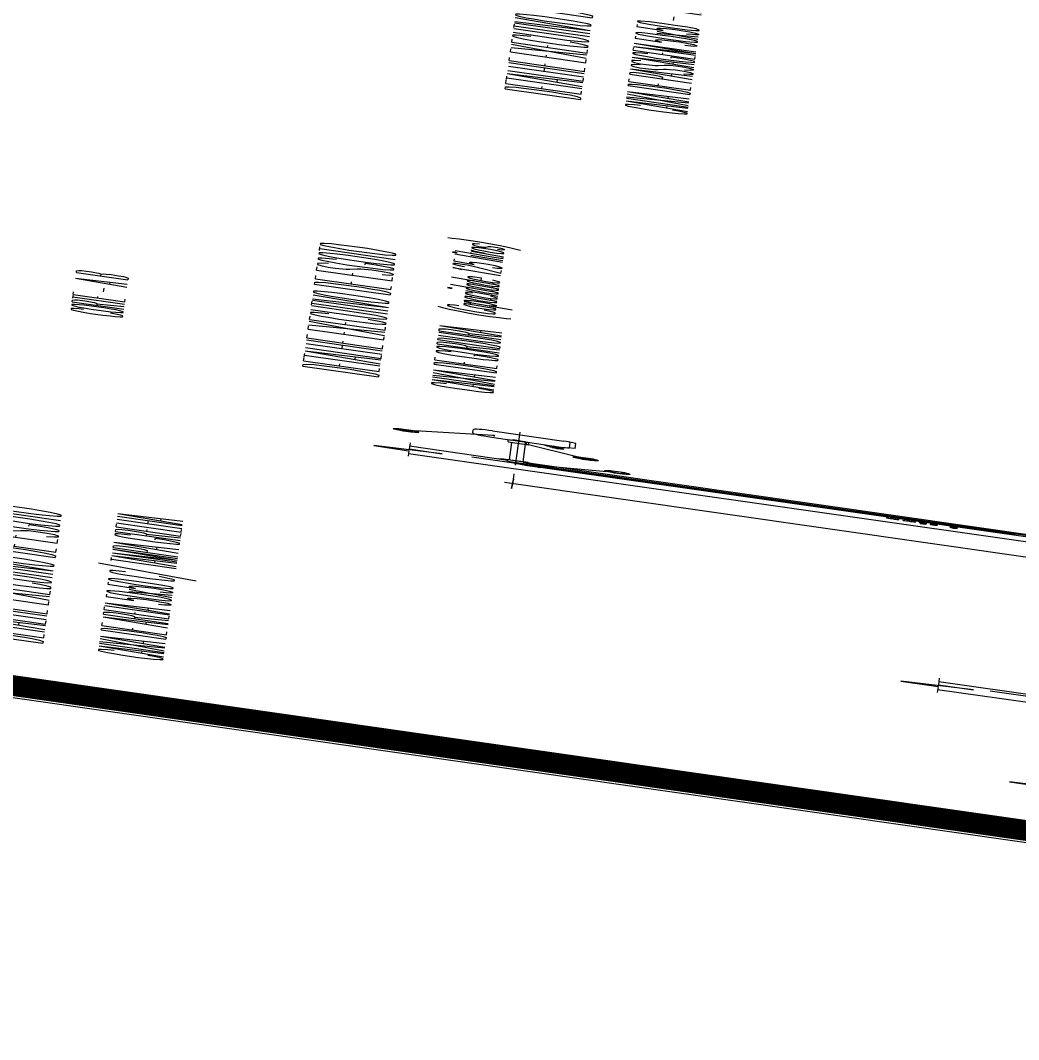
# Model space of a CAD drawing. Header units: millimetres. Extents: x -361192058 to 101130107379, y -14071650034 to 19218552450.
# Drawn here: x -133858.8 to -133573.5, y 42694.8 to 42986.1 of the extents above; entities that cross this region are included whole.
import ezdxf
from ezdxf.enums import TextEntityAlignment as Align

# ---------------------------------------------------------------- set-up
doc = ezdxf.new("R2010")
doc.units = ezdxf.units.MM
doc.header["$LTSCALE"] = 0.5
doc.linetypes.add('CENTER2', pattern=[28.575, 19.05, -3.175, 3.175, -3.175])
for name, color, linetype in [('02', 2, 'Continuous'), ('DETALLHES_HIDRAULICO', 4, 'Continuous'), ('TXT_0', 7, 'Continuous'), ('TXT_1', 3, 'Continuous'), ('TXT_2', 6, 'Continuous')]:
    doc.layers.add(name, color=color, linetype=linetype)
doc.styles.add('ADITIVOCAD', font='ROMANS.shx')
doc.styles.get("Standard").update_dxf_attribs({"font": 'txt.shx', "height": 0.12})

# ---------------------------------------------------------------- blocks, each defined once
blk = doc.blocks.new('_ARCHTICK')
at = {"color": 0, "linetype": 'ByBlock', "const_width": 0.15}
blk.add_lwpolyline([(-0.5, -0.5), (0.5, 0.5)], dxfattribs=at)
blk = doc.blocks.new('ADS_DET_CG125L')
at = {"layer": 'TXT_1', "style": 'ADITIVOCAD'}
blk.add_text('CORTE - A B', height=0.0375, dxfattribs=at).set_placement((0.90081, 0.29221), align=Align.MIDDLE)
at = {"layer": 'TXT_2', "style": 'ADITIVOCAD'}
for s, height, p in [('DETALHE EXECUTIVO DE ESGOTO', 0.055, (0.49124, 0.08479)), ('CAIXA DE GORDURA', 0.045, (0.49124, 0.00122))]:
    blk.add_text(s, height=height, dxfattribs=at).set_placement(p)
at = {"layer": 'TXT_2', "style": 'ADITIVOCAD', "oblique": 20}
blk.add_text('(Capacidade 125 litros)', height=0.035, dxfattribs=at).set_placement((1.19809, 0.00791))
blk = doc.blocks.new('ADS_DET_CP50')
at = {"layer": 'TXT_2', "style": 'ADITIVOCAD'}
for s, height, p in [('DETALHE EXECUTIVO DE ESGOTO', 0.055, (0.33025, 0.07232)), ('CAIXA DE PASSAGEM 50x50 - TAMPA DE CONCRETO', 0.045, (0.32947, -0.0055))]:
    blk.add_text(s, height=height, dxfattribs=at).set_placement(p)
blk = doc.blocks.new('APROVADO QUADRA 21.2 MBVII')
at = {"layer": '02', "lineweight": 18}
blk.add_lwpolyline([(4476.7707, 2385.7337), (4537.9707, 2385.7337), (4537.9707, 2430.2837), (4476.7707, 2430.2837)], close=True, dxfattribs=at)
at = {"layer": '02', "lineweight": 18, "const_width": 0.1}
blk.add_lwpolyline([(4477.5207, 2386.4837), (4537.2207, 2386.4837), (4537.2207, 2429.5337), (4477.5207, 2429.5337)], close=True, dxfattribs=at)
at = {"layer": 'DETALLHES_HIDRAULICO', "lineweight": 18}
for p, q in [((4497.2119, 2410.828), (4497.4183, 2410.828)), ((4497.1189, 2410.735), (4497.1189, 2410.637)), ((4497.5113, 2410.735), (4497.5113, 2410.389)), ((4495.8684, 2410.6646), (4495.8463, 2410.6863)), ((4495.7805, 2410.6433), (4495.8522, 2410.6433)), ((4495.8684, 2410.5438), (4495.8684, 2410.6646)), ((4496.9733, 2410.637), (4495.8684, 2410.637)), ((4496.9733, 2410.6542), (4497.0949, 2410.6542)), ((4497.1189, 2410.637), (4497.0949, 2410.637)), ((4495.7805, 2410.565), (4495.8522, 2410.565)), ((4495.8684, 2410.5438), (4495.8463, 2410.5221)), ((4496.9733, 2410.5706), (4495.8684, 2410.5706)), ((4496.9733, 2410.5541), (4497.0949, 2410.5541)), ((4497.1189, 2410.5706), (4497.0949, 2410.5706)), ((4497.1189, 2410.5706), (4497.1189, 2410.389)), ((4495.6934, 2410.4834), (4495.6934, 2407.6276)), ((4495.771, 2410.4834), (4495.771, 2407.6276)), ((4497.1189, 2410.4798), (4496.9936, 2410.4171)), ((4497.1189, 2410.4368), (4497.0108, 2410.3827)), ((4497.0179, 2410.4393), (4497.0153, 2410.438)), ((4497.0153, 2410.438), (4497.0406, 2410.3875)), ((4497.0179, 2410.4393), (4497.0432, 2410.3888)), ((4497.0427, 2410.4517), (4497.0401, 2410.4504)), ((4497.0401, 2410.4504), (4497.0654, 2410.3999)), ((4497.0427, 2410.4517), (4497.068, 2410.4012)), ((4497.0725, 2410.4666), (4497.0697, 2410.4652)), ((4497.0697, 2410.4652), (4497.0949, 2410.4147)), ((4497.0725, 2410.4666), (4497.0977, 2410.4161)), ((4496.9936, 2410.4171), (4497.0108, 2410.3827)), ((4497.0432, 2410.3888), (4497.0406, 2410.3875)), ((4497.068, 2410.4012), (4497.0654, 2410.3999)), ((4497.0977, 2410.4161), (4497.0949, 2410.4147)), ((4497.1499, 2410.3294), (4497.128, 2410.3671)), ((4497.1499, 2410.358), (4497.4803, 2410.358)), ((4497.1499, 2410.3294), (4497.4803, 2410.3294)), ((4497.4803, 2410.3294), (4497.5022, 2410.3671))]:
    blk.add_line(p, q, dxfattribs=at)
for points in [[(4495.7805, 2410.6433), (4495.7805, 2410.565, 0.41461)], [(4495.8522, 2410.565), (4495.8522, 2410.6433, 0.414614)], [(4496.9733, 2410.6542), (4496.9733, 2410.5541, 0.415805)], [(4497.0949, 2410.5541), (4497.0949, 2410.6542, 0.41647)], [(4495.7803, 2410.4973), (4495.7803, 2410.5473, 0.414214), (4495.7725, 2410.5551), (4495.6919, 2410.5551, 0.414214), (4495.6841, 2410.5473), (4495.6841, 2410.4973)]]:
    blk.add_lwpolyline(points, format="xyb", dxfattribs=at)
blk.add_lwpolyline([(4495.6748, 2410.4896, 0.414214), (4495.681, 2410.4834), (4495.7834, 2410.4834, 0.414214), (4495.7896, 2410.4896), (4495.7896, 2410.4911, 0.414214), (4495.7834, 2410.4973), (4495.681, 2410.4973, 0.414214), (4495.6748, 2410.4911)], format="xyb", close=True, dxfattribs=at)
for centre, radius, start, end in [((4497.2119, 2410.735), 0.093, 90, 180), ((4497.4183, 2410.735), 0.093, 0, 90), ((4495.7843, 2410.5473), 0.0911, 92.3839, 175.0989), ((4497.0875, 2410.6038), 0.0457, 313.3301, 46.6699), ((4495.7808, 2410.5573), 0.01, 91.6826, 193.0167), ((4497.1499, 2410.389), 0.031, 180, 270), ((4497.4803, 2410.389), 0.031, 270, 0)]:
    blk.add_arc(centre, radius, start, end, dxfattribs=at)
at = {"layer": 'TXT_0', "lineweight": 18}
for p, q in [((4497.2374, 2410.7259), (4496.8239, 2411.1059)), ((4495.7611, 2410.5339), (4496.0132, 2410.1639)), ((4497.0143, 2410.5679), (4496.6626, 2410.3094))]:
    blk.add_line(p, q, dxfattribs=at)
at = {"layer": 'TXT_0', "linetype": 'CENTER2', "lineweight": 18}
for p, q in [((4495.7322, 2410.8165), (4495.7322, 2405.4548)), ((4497.6868, 2410.6042), (4495.5984, 2410.6042)), ((4485.8358, 2408.188), (4485.8358, 2406.8661))]:
    blk.add_line(p, q, dxfattribs=at)
at = {"layer": 'TXT_0', "linetype": 'ByBlock', "lineweight": 18}
for p, q in [((4494.4268, 2403.7448), (4494.4268, 2410.6429)), ((4495.0556, 2410.6042), (4494.3686, 2410.6042))]:
    blk.add_line(p, q, dxfattribs=at)
at = {"layer": 'TXT_0', "linetype": 'CENTER2', "lineweight": 18}
for points in [[(4496.0516, 2411.1204), (4495.6581, 2411.1204), (4495.6581, 2410.9597), (4495.5492, 2411.2913), (4495.5492, 2411.1204), (4495.206, 2411.1204)], [(4486.1754, 2408.4391), (4485.757, 2408.4391), (4485.757, 2408.2683), (4485.6412, 2408.6209), (4485.6412, 2408.4391), (4485.2762, 2408.4391)], [(4480.8775, 2407.8637), (4480.484, 2407.8637), (4480.484, 2407.7031), (4480.3752, 2408.0347), (4480.3752, 2407.8637), (4480.0319, 2407.8637)]]:
    blk.add_lwpolyline(points, dxfattribs=at)
at = {"layer": 'TXT_0', "lineweight": 18, "const_width": 0.0103}
for points in [[(4497.2322, 2410.7259, 1), (4497.2426, 2410.7259, 1)], [(4497.0092, 2410.5679, 1), (4497.0195, 2410.5679, 1)], [(4495.7559, 2410.5339, 1), (4495.7663, 2410.5339, 1)]]:
    blk.add_lwpolyline(points, format="xyb", close=True, dxfattribs=at)
at = {"layer": 'TXT_0', "lineweight": 18}
for centre in [(4496.7782, 2411.1479), (4496.6126, 2410.2726), (4496.0479, 2410.1125)]:
    blk.add_circle(centre, 0.062, dxfattribs=at)
at = {"layer": 'TXT_1', "lineweight": 18}
for p, q in [((4495.3811, 2411.1204), (4495.3811, 2403.7836)), ((4495.8463, 2411.1204), (4495.8463, 2410.6433)), ((4495.8463, 2410.565), (4495.8463, 2407.5458)), ((4485.4624, 2408.4391), (4485.4624, 2403.6599)), ((4485.9572, 2408.4391), (4485.9572, 2407.1085))]:
    blk.add_line(p, q, dxfattribs=at)
at = {"lineweight": 18}
for name, p, xscale, yscale, zscale in [('ADS_DET_CP50', (4516.5253, 2410.0613), 6.654090768922506, 6.654090768922506, 6.654090768922506), ('ADS_DET_CG125L', (4496.5025, 2410.7497), 6.67507638106508, 6.67507638106508, 6.67507638106508)]:
    blk.add_blockref(name, p, dxfattribs=dict(at, xscale=xscale, yscale=yscale, zscale=zscale))
at = {"layer": 'TXT_0', "linetype": 'ByBlock', "lineweight": 18, "xscale": 0.05040300537806053, "yscale": 0.05040300537806053, "zscale": 0.05040300537806053, "rotation": 90}
blk.add_blockref('_ARCHTICK', (4494.4268, 2410.6042), dxfattribs=at)
at = {"color": 0, "lineweight": 13, "flags": 8}
for p in [(4700.7247, 2280.1125), (4699.5738, 2277.8964), (4702.3546, 2276.195), (4703.6722, 2274.085), (4699.8445, 2272.2194), (4703.0488, 2270.137), (4703.0877, 2267.9803), (4700.6523, 2261.5216), (4700.7007, 2257.1593)]:
    blk.add_attdef('NIVEL', p, '', height=0.075, dxfattribs=at)
for rotation, width, p in [(90, 0.8, (4700.8205, 2275.7521)), (270, 0.6, (4703.8437, 2274.9021)), (90, 0.8, (4701.5575, 2268.5021)), (180, 0.6, (4651.1817, 2236.1931))]:
    blk.add_attdef('$PORTA', text='', height=0.09, rotation=rotation, dxfattribs=dict(at, width=width)).set_placement(p, align=Align.MIDDLE)
for p in [(4654.176, 2240.463), (4648.499, 2240.1923), (4637.8012, 2239.3845), (4633.4388, 2239.3361), (4656.3921, 2239.3121), (4652.4746, 2237.6822), (4644.2598, 2236.9491), (4646.4166, 2236.988), (4650.3646, 2236.3646)]:
    blk.add_attdef('NIVEL', p, '', height=0.075, rotation=270, dxfattribs=at)
at = {"color": 0, "lineweight": 13, "width": 0.8, "flags": 8}
for p in [(4652.0317, 2239.2163), (4644.7817, 2238.4793)]:
    blk.add_attdef('$PORTA', text='', height=0.09, dxfattribs=at).set_placement(p, align=Align.MIDDLE)
at = {"layer": 'TXT_0', "lineweight": 18, "style": 'ADITIVOCAD'}
blk.add_text('%%C 25mm', height=0.06203, rotation=90, dxfattribs=at).set_placement((4495.6379, 2408.4467))
at = {"layer": 'TXT_1', "lineweight": 18, "style": 'ADITIVOCAD'}
for s, p in [('A', (4496.7782, 2411.1479)), ('B', (4496.6126, 2410.2726)), ('C', (4496.0479, 2410.1125))]:
    blk.add_text(s, height=0.0698, dxfattribs=at).set_placement(p, align=Align.MIDDLE)
at = {"layer": 'TXT_2', "lineweight": 18, "style": 'ADITIVOCAD'}
for s, height, p in [('DETALHE EXECUTIVO DE ESGOTO', 0.383699, (4480.3323, 2412.7323)), ('CAIXA DE AREIA 50x50 C/ TAMPA GRELHA', 0.313935, (4480.3323, 2412.1492))]:
    blk.add_text(s, height=height, dxfattribs=at).set_placement(p)

msp = doc.modelspace()

# ---------------------------------------------------------------- block references
at = {"layer": '02', "color": 0, "lineweight": 30, "xscale": -4.574818403918471, "yscale": -59.40450511825884, "zscale": 4.574818403918471, "rotation": 261.8606972171988}
msp.add_blockref('APROVADO QUADRA 21.2 MBVII', (5129.041, 2225.201), dxfattribs=at)

doc.saveas('drawing.dxf')
